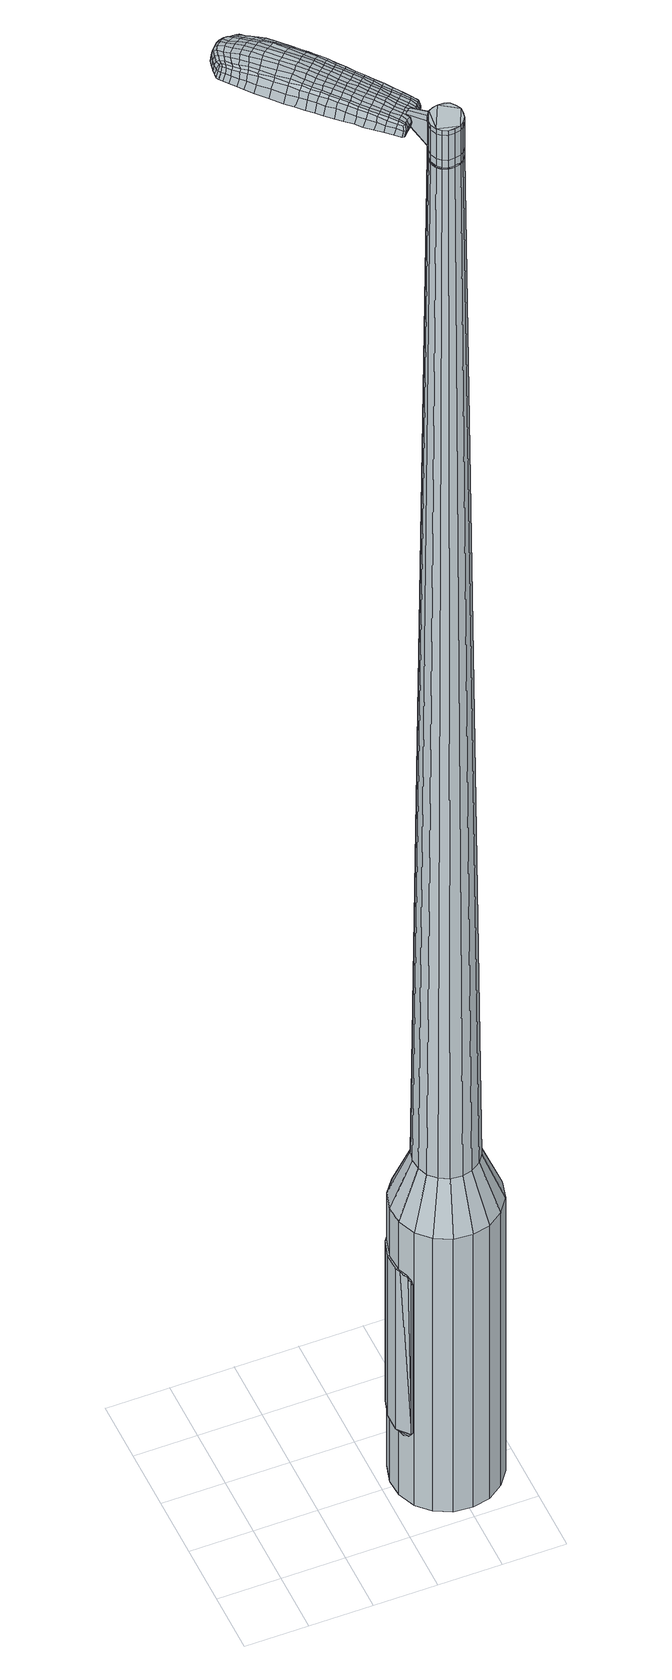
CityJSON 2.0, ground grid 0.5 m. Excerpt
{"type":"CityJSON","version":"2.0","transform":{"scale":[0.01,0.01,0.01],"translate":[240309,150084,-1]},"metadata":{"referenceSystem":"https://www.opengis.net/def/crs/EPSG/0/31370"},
"CityObjects":{
"object1":{"type":"GenericCityObject","attributes":{"cluster":933,"mean_distance_to_centroid":0.115,"new_centroid_x":240310.52,"new_centroid_y":150084.51,"mean_distance_to_camera":13.23,"H1":20.06,"H2":19.56,"Z_final":117.15,"cluster2":-1,"proj_x":240316.99,"proj_y":150078.28,"id_line":44133,"bearing_l":43.96,"distance":8.98,"orientation":"left","G_obj":133.96},"geometry":[{"type":"MultiSurface","lod":"2","boundaries":[[[0,1,2,3]],[[1,4,5,2]],[[4,6,7,5]],[[6,8,9,7]],[[8,10,11,9]],[[10,12,13,11]],[[12,14,15,13]],[[14,16,17,15]],[[16,18,19,17]],[[18,20,21,19]],[[20,22,23,21]],[[22,24,25,23]],[[24,26,27,25]],[[26,28,29,27]],[[28,30,31,29]],[[30,32,33,31]],[[32,34,35,33]],[[34,0,3,35]],[[36,37,38,39]],[[38,40,41,42]],[[41,43,42]],[[42,44,45,46]],[[45,47,46]],[[46,48,49,50]],[[49,51,50]],[[42,46,50,38]],[[50,52,39,38]],[[53,36,39]],[[2,5,7,35]],[[7,9,11,15]],[[11,13,15]],[[15,17,19,23]],[[19,21,23]],[[23,25,27,31]],[[27,29,31]],[[15,23,31,7]],[[31,33,35,7]],[[3,2,35]],[[1,0,54,55]],[[0,34,56,54]],[[34,32,57,56]],[[32,30,58,57]],[[30,28,59,58]],[[28,26,60,59]],[[26,24,61,60]],[[24,22,62,61]],[[22,20,63,62]],[[20,18,64,63]],[[18,16,65,64]],[[16,14,66,65]],[[14,12,67,66]],[[12,10,68,67]],[[10,8,69,68]],[[8,6,70,69]],[[6,4,71,70]],[[4,1,55,71]],[[55,54,72,73]],[[54,56,74,72]],[[56,57,75,74]],[[57,58,76,75]],[[58,59,77,76]],[[59,60,78,77]],[[60,61,79,78]],[[61,62,80,79]],[[62,63,81,80]],[[63,64,82,81]],[[64,65,83,82]],[[65,66,84,83]],[[66,67,85,84]],[[67,68,86,85]],[[68,69,87,86]],[[69,70,88,87]],[[70,71,89,88]],[[71,55,73,89]],[[90,91,92,73]],[[93,94,91,90]],[[75,95,94,93]],[[96,97,95,75]],[[98,99,97,96]],[[100,101,99,98]],[[102,103,101,100]],[[80,104,103,102]],[[105,106,104,80]],[[107,108,106,105]],[[83,109,108,107]],[[84,110,109,83]],[[85,111,110,84]],[[86,112,111,85]],[[113,114,112,86]],[[115,116,114,113]],[[89,117,116,115]],[[73,92,117,89]],[[118,119,120,121]],[[122,118,121,123]],[[124,122,123,125]],[[126,124,125,127]],[[128,126,127,129]],[[130,128,129,131]],[[132,130,131,133]],[[134,132,133,135]],[[136,134,135,137]],[[138,136,137,139]],[[140,138,139,141]],[[142,140,141,143]],[[144,142,143,145]],[[146,144,145,147]],[[148,146,147,149]],[[150,148,149,151]],[[72,90,73]],[[72,74,93,90]],[[74,75,93]],[[76,96,75]],[[76,77,98,96]],[[77,78,100,98]],[[78,79,102,100]],[[79,80,102]],[[81,105,80]],[[81,82,107,105]],[[82,83,107]],[[87,113,86]],[[87,88,115,113]],[[88,89,115]],[[152,92,91]],[[153,116,117]],[[153,154,114,116]],[[154,112,114]],[[155,108,109]],[[155,156,106,108]],[[156,104,106]],[[157,103,104]],[[157,158,101,103]],[[158,159,99,101]],[[159,160,97,99]],[[160,95,97]],[[161,94,95]],[[161,152,91,94]],[[39,52,150,162]],[[92,152,163,151]],[[53,39,162,119]],[[152,161,120,163]],[[36,53,119,118]],[[161,95,121,120]],[[37,36,118,122]],[[95,160,123,121]],[[38,37,122,124]],[[160,159,125,123]],[[40,38,124,126]],[[159,158,127,125]],[[41,40,126,128]],[[158,157,129,127]],[[43,41,128,130]],[[157,104,131,129]],[[42,43,130,132]],[[104,156,133,131]],[[44,42,132,134]],[[156,155,135,133]],[[45,44,134,136]],[[155,109,137,135]],[[47,45,136,138]],[[109,110,139,137]],[[46,47,138,140]],[[110,111,141,139]],[[48,46,140,142]],[[111,112,143,141]],[[49,48,142,144]],[[112,154,145,143]],[[51,49,144,146]],[[154,153,147,145]],[[50,51,146,148]],[[153,117,149,147]],[[52,50,148,150]],[[117,92,151,149]],[[150,151,164,165]],[[151,163,166,164]],[[163,120,167,166]],[[120,119,168,167]],[[119,162,169,168]],[[162,150,165,169]],[[170,171,172,173]],[[174,170,173,175]],[[170,174,176,177]],[[171,170,177,178]],[[179,180,181,182]],[[183,179,182,184]],[[179,183,185,186]],[[180,179,186,187]],[[188,189,190,191]],[[192,188,191,193]],[[188,192,194,195]],[[189,188,195,196]],[[197,198,199,200]],[[201,197,200,202]],[[197,201,203,204]],[[198,197,204,205]],[[206,207,208,209]],[[210,206,209,211]],[[206,210,212,213]],[[207,206,213,214]],[[215,216,217,218]],[[219,215,218,220]],[[215,219,221,222]],[[216,215,222,223]],[[224,225,226,227]],[[216,224,227,217]],[[224,216,223,228]],[[225,224,228,229]],[[230,231,232,233]],[[225,230,233,226]],[[230,225,229,234]],[[231,230,234,235]],[[236,174,175,237]],[[231,236,237,232]],[[236,231,235,238]],[[174,236,238,176]],[[239,240,241,242]],[[243,239,242,244]],[[239,243,245,246]],[[240,239,246,247]],[[248,249,250,251]],[[240,248,251,241]],[[248,240,247,252]],[[249,248,252,253]],[[254,255,256,257]],[[249,254,257,250]],[[254,249,253,258]],[[255,254,258,259]],[[260,261,262,263]],[[255,260,263,256]],[[260,255,259,264]],[[261,260,264,265]],[[266,171,178,267]],[[261,266,267,262]],[[266,261,265,268]],[[171,266,268,172]],[[269,270,271,272]],[[273,269,272,274]],[[269,273,275,276]],[[270,269,276,277]],[[278,279,280,281]],[[270,278,281,271]],[[278,270,277,282]],[[279,278,282,283]],[[284,285,286,287]],[[279,284,287,280]],[[284,279,283,288]],[[285,284,288,289]],[[290,183,184,291]],[[285,290,291,286]],[[290,285,289,292]],[[183,290,292,185]],[[293,294,295,296]],[[297,293,296,298]],[[293,297,299,300]],[[294,293,300,301]],[[302,303,304,305]],[[294,302,305,295]],[[302,294,301,306]],[[303,302,306,307]],[[308,309,310,311]],[[303,308,311,304]],[[308,303,307,312]],[[309,308,312,313]],[[314,315,316,317]],[[309,314,317,310]],[[314,309,313,318]],[[315,314,318,319]],[[320,180,187,321]],[[315,320,321,316]],[[320,315,319,322]],[[180,320,322,181]],[[323,209,208,324]],[[325,323,324,326]],[[323,325,327,328]],[[209,323,328,211]],[[329,325,326,330]],[[331,329,330,332]],[[329,331,333,334]],[[325,329,334,327]],[[335,331,332,336]],[[337,335,336,338]],[[335,337,339,340]],[[331,335,340,333]],[[341,337,338,342]],[[343,341,342,344]],[[341,343,345,346]],[[337,341,346,339]],[[347,343,344,348]],[[198,347,348,199]],[[347,198,205,349]],[[343,347,349,345]],[[350,351,196,195]],[[352,350,195,194]],[[350,352,353,354]],[[351,350,354,355]],[[356,357,355,354]],[[358,356,354,353]],[[356,358,359,360]],[[357,356,360,361]],[[362,363,361,360]],[[364,362,360,359]],[[362,364,365,366]],[[363,362,366,367]],[[368,369,367,366]],[[370,368,366,365]],[[368,370,203,201]],[[369,368,201,202]],[[371,372,373,374]],[[273,371,374,275]],[[371,273,274,375]],[[372,371,375,376]],[[377,192,193,378]],[[372,377,378,373]],[[377,372,376,379]],[[192,377,379,194]],[[380,381,382,383]],[[219,380,383,221]],[[380,219,220,384]],[[381,380,384,385]],[[386,387,388,389]],[[381,386,389,382]],[[386,381,385,390]],[[387,386,390,391]],[[392,189,196,393]],[[387,392,393,388]],[[392,387,391,394]],[[189,392,394,190]],[[395,396,397,398]],[[177,395,398,178]],[[395,177,176,399]],[[396,395,399,400]],[[401,402,403,404]],[[396,401,404,397]],[[401,396,400,405]],[[402,401,405,406]],[[407,200,199,408]],[[402,407,408,403]],[[407,402,406,409]],[[200,407,409,202]],[[410,411,412,413]],[[182,410,413,184]],[[410,182,181,414]],[[411,410,414,415]],[[416,204,203,417]],[[411,416,417,412]],[[416,411,415,418]],[[204,416,418,205]],[[419,420,421,422]],[[297,419,422,299]],[[419,297,298,423]],[[420,419,423,424]],[[425,210,211,426]],[[420,425,426,421]],[[425,420,424,427]],[[210,425,427,212]],[[428,429,430,431]],[[243,428,431,245]],[[428,243,244,432]],[[429,428,432,433]],[[434,435,436,437]],[[429,434,437,430]],[[434,429,433,438]],[[435,434,438,439]],[[440,207,214,441]],[[435,440,441,436]],[[440,435,439,442]],[[207,440,442,208]],[[443,444,433,432]],[[242,443,432,244]],[[443,242,241,445]],[[444,443,445,446]],[[447,448,439,438]],[[444,447,438,433]],[[447,444,446,449]],[[448,447,449,450]],[[451,324,208,442]],[[448,451,442,439]],[[451,448,450,452]],[[324,451,452,326]],[[453,454,455,456]],[[300,453,456,301]],[[453,300,299,422]],[[454,453,422,421]],[[457,328,327,458]],[[454,457,458,455]],[[457,454,421,426]],[[328,457,426,211]],[[459,460,446,445]],[[251,459,445,241]],[[459,251,250,461]],[[460,459,461,462]],[[463,464,450,449]],[[460,463,449,446]],[[463,460,462,465]],[[464,463,465,466]],[[467,330,326,452]],[[464,467,452,450]],[[467,464,466,468]],[[330,467,468,332]],[[469,470,471,472]],[[306,469,472,307]],[[469,306,301,456]],[[470,469,456,455]],[[473,334,333,474]],[[470,473,474,471]],[[473,470,455,458]],[[334,473,458,327]],[[475,476,462,461]],[[257,475,461,250]],[[475,257,256,477]],[[476,475,477,478]],[[479,480,466,465]],[[476,479,465,462]],[[479,476,478,481]],[[480,479,481,482]],[[483,336,332,468]],[[480,483,468,466]],[[483,480,482,484]],[[336,483,484,338]],[[485,486,487,488]],[[312,485,488,313]],[[485,312,307,472]],[[486,485,472,471]],[[489,340,339,490]],[[486,489,490,487]],[[489,486,471,474]],[[340,489,474,333]],[[491,492,478,477]],[[263,491,477,256]],[[491,263,262,493]],[[492,491,493,494]],[[495,496,482,481]],[[492,495,481,478]],[[495,492,494,497]],[[496,495,497,498]],[[499,342,338,484]],[[496,499,484,482]],[[499,496,498,500]],[[342,499,500,344]],[[501,502,503,504]],[[318,501,504,319]],[[501,318,313,488]],[[502,501,488,487]],[[505,346,345,506]],[[502,505,506,503]],[[505,502,487,490]],[[346,505,490,339]],[[507,508,494,493]],[[267,507,493,262]],[[507,267,178,398]],[[508,507,398,397]],[[509,510,498,497]],[[508,509,497,494]],[[509,508,397,404]],[[510,509,404,403]],[[511,348,344,500]],[[510,511,500,498]],[[511,510,403,408]],[[348,511,408,199]],[[512,513,415,414]],[[322,512,414,181]],[[512,322,319,504]],[[513,512,504,503]],[[514,349,205,418]],[[513,514,418,415]],[[514,513,503,506]],[[349,514,506,345]],[[515,516,376,375]],[[272,515,375,274]],[[515,272,271,517]],[[516,515,517,518]],[[519,352,194,379]],[[516,519,379,376]],[[519,516,518,520]],[[352,519,520,353]],[[521,522,523,524]],[[222,521,524,223]],[[521,222,221,383]],[[522,521,383,382]],[[525,526,527,528]],[[522,525,528,523]],[[525,522,382,389]],[[526,525,389,388]],[[529,351,355,530]],[[526,529,530,527]],[[529,526,388,393]],[[351,529,393,196]],[[531,532,518,517]],[[281,531,517,271]],[[531,281,280,533]],[[532,531,533,534]],[[535,358,353,520]],[[532,535,520,518]],[[535,532,534,536]],[[358,535,536,359]],[[537,538,539,540]],[[228,537,540,229]],[[537,228,223,524]],[[538,537,524,523]],[[541,542,543,544]],[[538,541,544,539]],[[541,538,523,528]],[[542,541,528,527]],[[545,357,361,546]],[[542,545,546,543]],[[545,542,527,530]],[[357,545,530,355]],[[547,548,534,533]],[[287,547,533,280]],[[547,287,286,549]],[[548,547,549,550]],[[551,364,359,536]],[[548,551,536,534]],[[551,548,550,552]],[[364,551,552,365]],[[553,554,555,556]],[[234,553,556,235]],[[553,234,229,540]],[[554,553,540,539]],[[557,558,559,560]],[[554,557,560,555]],[[557,554,539,544]],[[558,557,544,543]],[[561,363,367,562]],[[558,561,562,559]],[[561,558,543,546]],[[363,561,546,361]],[[563,564,550,549]],[[291,563,549,286]],[[563,291,184,413]],[[564,563,413,412]],[[565,370,365,552]],[[564,565,552,550]],[[565,564,412,417]],[[370,565,417,203]],[[566,567,400,399]],[[238,566,399,176]],[[566,238,235,556]],[[567,566,556,555]],[[568,569,406,405]],[[567,568,405,400]],[[568,567,555,560]],[[569,568,560,559]],[[570,369,202,409]],[[569,570,409,406]],[[570,569,559,562]],[[369,570,562,367]],[[571,572,573,574]],[[574,573,575,576]],[[577,575,573,578]],[[578,573,572,579]],[[580,581,582,583]],[[583,582,584,585]],[[586,584,582,587]],[[587,582,581,588]],[[589,590,591,592]],[[592,591,593,594]],[[595,593,591,596]],[[596,591,590,597]],[[598,599,600,601]],[[601,600,602,603]],[[604,602,600,605]],[[605,600,599,606]],[[607,608,609,610]],[[610,609,611,612]],[[613,611,609,614]],[[614,609,608,615]],[[616,617,618,619]],[[619,618,620,621]],[[622,620,618,623]],[[623,618,617,624]],[[625,626,627,628]],[[628,627,617,616]],[[624,617,627,629]],[[629,627,626,630]],[[631,632,633,634]],[[634,633,626,625]],[[630,626,633,635]],[[635,633,632,636]],[[576,575,637,638]],[[638,637,632,631]],[[636,632,637,639]],[[639,637,575,577]],[[640,641,642,643]],[[643,642,644,645]],[[646,644,642,647]],[[647,642,641,648]],[[649,650,651,652]],[[652,651,641,640]],[[648,641,651,653]],[[653,651,650,654]],[[655,656,657,658]],[[658,657,650,649]],[[654,650,657,659]],[[659,657,656,660]],[[661,662,663,664]],[[664,663,656,655]],[[660,656,663,665]],[[665,663,662,666]],[[579,572,667,668]],[[668,667,662,661]],[[666,662,667,669]],[[669,667,572,571]],[[670,671,672,673]],[[673,672,674,675]],[[676,674,672,677]],[[677,672,671,678]],[[679,680,681,682]],[[682,681,671,670]],[[678,671,681,683]],[[683,681,680,684]],[[685,686,687,688]],[[688,687,680,679]],[[684,680,687,689]],[[689,687,686,690]],[[585,584,691,692]],[[692,691,686,685]],[[690,686,691,693]],[[693,691,584,586]],[[694,695,696,697]],[[697,696,698,699]],[[700,698,696,701]],[[701,696,695,702]],[[703,704,705,706]],[[706,705,695,694]],[[702,695,705,707]],[[707,705,704,708]],[[709,710,711,712]],[[712,711,704,703]],[[708,704,711,713]],[[713,711,710,714]],[[715,716,717,718]],[[718,717,710,709]],[[714,710,717,719]],[[719,717,716,720]],[[588,581,721,722]],[[722,721,716,715]],[[720,716,721,723]],[[723,721,581,580]],[[607,610,724,725]],[[725,724,726,727]],[[728,726,724,168]],[[168,724,610,612]],[[727,726,729,730]],[[730,729,731,732]],[[733,731,729,734]],[[734,729,726,728]],[[732,731,735,736]],[[736,735,737,738]],[[739,737,735,740]],[[740,735,731,733]],[[738,737,741,742]],[[742,741,743,744]],[[745,743,741,746]],[[746,741,737,739]],[[744,743,747,748]],[[748,747,599,598]],[[606,599,747,749]],[[749,747,743,745]],[[597,750,751,596]],[[596,751,752,595]],[[753,752,751,754]],[[754,751,750,755]],[[755,756,757,754]],[[754,757,758,753]],[[759,758,757,760]],[[760,757,756,761]],[[761,762,763,760]],[[760,763,764,759]],[[765,764,763,766]],[[766,763,762,767]],[[767,768,769,766]],[[766,769,770,765]],[[604,770,769,602]],[[602,769,768,603]],[[771,772,773,774]],[[774,773,674,676]],[[675,674,773,775]],[[775,773,772,776]],[[594,593,777,778]],[[778,777,772,771]],[[776,772,777,779]],[[779,777,593,595]],[[780,781,782,783]],[[783,782,620,622]],[[621,620,782,784]],[[784,782,781,785]],[[786,787,788,789]],[[789,788,781,780]],[[785,781,788,790]],[[790,788,787,791]],[[597,590,792,793]],[[793,792,787,786]],[[791,787,792,794]],[[794,792,590,589]],[[795,796,797,798]],[[798,797,578,579]],[[577,578,797,799]],[[799,797,796,800]],[[801,802,803,804]],[[804,803,796,795]],[[800,796,803,805]],[[805,803,802,806]],[[598,601,807,808]],[[808,807,802,801]],[[806,802,807,809]],[[809,807,601,603]],[[810,811,812,813]],[[813,812,583,585]],[[580,583,812,814]],[[814,812,811,815]],[[604,605,816,817]],[[817,816,811,810]],[[815,811,816,818]],[[818,816,605,606]],[[819,820,698,821]],[[821,698,700]],[[699,698,822]],[[822,698,820,823]],[[612,611,824,825]],[[825,824,820,819]],[[823,820,824,826]],[[826,824,611,613]],[[827,828,644,646]],[[645,644,828,829]],[[830,831,832,833]],[[833,832,828,827]],[[829,828,832,834]],[[834,832,831,835]],[[615,608,836,837]],[[837,836,831,830]],[[835,831,836,838]],[[838,836,608,607]],[[839,840,829]],[[829,840,643,645]],[[640,643,840,841]],[[841,840,839,842]],[[835,843,844,834]],[[834,844,839,829]],[[842,839,844,845]],[[845,844,843,846]],[[607,725,847,838]],[[838,847,843,835]],[[846,843,847,848]],[[848,847,725,727]],[[849,850,851,852]],[[852,851,701,702]],[[700,701,851,821]],[[821,851,850,819]],[[728,168,853,854]],[[854,853,850,849]],[[819,850,853,825]],[[825,853,168,612]],[[842,855,856,841]],[[841,856,652,640]],[[649,652,856,857]],[[857,856,855,858]],[[846,859,860,845]],[[845,860,855,842]],[[858,855,860,861]],[[861,860,859,862]],[[727,730,863,848]],[[848,863,859,846]],[[862,859,863,864]],[[864,863,730,732]],[[865,866,867,868]],[[868,867,707,708]],[[702,707,867,852]],[[852,867,866,849]],[[733,734,869,870]],[[870,869,866,865]],[[849,866,869,854]],[[854,869,734,728]],[[858,871,872,857]],[[857,872,658,649]],[[655,658,872,873]],[[873,872,871,874]],[[862,875,876,861]],[[861,876,871,858]],[[874,871,876,877]],[[877,876,875,878]],[[732,736,879,864]],[[864,879,875,862]],[[878,875,879,880]],[[880,879,736,738]],[[881,882,883,884]],[[884,883,713,714]],[[708,713,883,868]],[[868,883,882,865]],[[739,740,885,886]],[[886,885,882,881]],[[865,882,885,870]],[[870,885,740,733]],[[874,887,888,873]],[[873,888,664,655]],[[661,664,888,889]],[[889,888,887,890]],[[878,891,892,877]],[[877,892,887,874]],[[890,887,892,893]],[[893,892,891,894]],[[738,742,895,880]],[[880,895,891,878]],[[894,891,895,896]],[[896,895,742,744]],[[897,898,899,900]],[[900,899,719,720]],[[714,719,899,884]],[[884,899,898,881]],[[745,746,901,902]],[[902,901,898,897]],[[881,898,901,886]],[[886,901,746,739]],[[890,903,904,889]],[[889,904,668,661]],[[579,668,904,798]],[[798,904,903,795]],[[894,905,906,893]],[[893,906,903,890]],[[795,903,906,804]],[[804,906,905,801]],[[744,748,907,896]],[[896,907,905,894]],[[801,905,907,808]],[[808,907,748,598]],[[815,908,909,814]],[[814,909,723,580]],[[720,723,909,900]],[[900,909,908,897]],[[606,749,910,818]],[[818,910,908,815]],[[897,908,910,902]],[[902,910,749,745]],[[776,911,912,775]],[[775,912,673,675]],[[670,673,912,913]],[[913,912,911,914]],[[595,752,915,779]],[[779,915,911,776]],[[914,911,915,916]],[[916,915,752,753]],[[917,918,919,920]],[[920,919,623,624]],[[622,623,919,783]],[[783,919,918,780]],[[921,922,923,924]],[[924,923,918,917]],[[780,918,923,789]],[[789,923,922,786]],[[755,750,925,926]],[[926,925,922,921]],[[786,922,925,793]],[[793,925,750,597]],[[914,927,928,913]],[[913,928,682,670]],[[679,682,928,929]],[[929,928,927,930]],[[753,758,931,916]],[[916,931,927,914]],[[930,927,931,932]],[[932,931,758,759]],[[933,934,935,936]],[[936,935,629,630]],[[624,629,935,920]],[[920,935,934,917]],[[937,938,939,940]],[[940,939,934,933]],[[917,934,939,924]],[[924,939,938,921]],[[761,756,941,942]],[[942,941,938,937]],[[921,938,941,926]],[[926,941,756,755]],[[930,943,944,929]],[[929,944,688,679]],[[685,688,944,945]],[[945,944,943,946]],[[759,764,947,932]],[[932,947,943,930]],[[946,943,947,948]],[[948,947,764,765]],[[949,950,951,952]],[[952,951,635,636]],[[630,635,951,936]],[[936,951,950,933]],[[953,954,955,956]],[[956,955,950,949]],[[933,950,955,940]],[[940,955,954,937]],[[767,762,957,958]],[[958,957,954,953]],[[937,954,957,942]],[[942,957,762,761]],[[946,959,960,945]],[[945,960,692,685]],[[585,692,960,813]],[[813,960,959,810]],[[765,770,961,948]],[[948,961,959,946]],[[810,959,961,817]],[[817,961,770,604]],[[800,962,963,799]],[[799,963,639,577]],[[636,639,963,952]],[[952,963,962,949]],[[806,964,965,805]],[[805,965,962,800]],[[949,962,965,956]],[[956,965,964,953]],[[603,768,966,809]],[[809,966,964,806]],[[953,964,966,958]],[[958,966,768,767]],[[571,574,173,172]],[[574,576,175,173]],[[586,587,186,185]],[[587,588,187,186]],[[589,592,191,190]],[[592,594,193,191]],[[613,614,213,212]],[[614,615,214,213]],[[616,619,218,217]],[[619,621,220,218]],[[625,628,227,226]],[[628,616,217,227]],[[631,634,233,232]],[[634,625,226,233]],[[576,638,237,175]],[[638,631,232,237]],[[646,647,246,245]],[[647,648,247,246]],[[648,653,252,247]],[[653,654,253,252]],[[654,659,258,253]],[[659,660,259,258]],[[660,665,264,259]],[[665,666,265,264]],[[666,669,268,265]],[[669,571,172,268]],[[676,677,276,275]],[[677,678,277,276]],[[678,683,282,277]],[[683,684,283,282]],[[684,689,288,283]],[[689,690,289,288]],[[690,693,292,289]],[[693,586,185,292]],[[694,697,296,295]],[[697,699,298,296]],[[703,706,305,304]],[[706,694,295,305]],[[709,712,311,310]],[[712,703,304,311]],[[715,718,317,316]],[[718,709,310,317]],[[588,722,321,187]],[[722,715,316,321]],[[771,774,374,373]],[[774,676,275,374]],[[594,778,378,193]],[[778,771,373,378]],[[621,784,384,220]],[[784,785,385,384]],[[785,790,390,385]],[[790,791,391,390]],[[791,794,394,391]],[[794,589,190,394]],[[699,822,423,298]],[[822,823,424,423]],[[823,826,427,424]],[[826,613,212,427]],[[827,431,430]],[[827,646,245,431]],[[830,833,437,436]],[[833,827,430,437]],[[615,837,441,214]],[[837,830,436,441]],[[967,968,969,970]],[[971,972,970,969]],[[973,974,975,976]],[[977,978,979,980]],[[968,981,982,969]],[[983,971,969,982]],[[984,973,976,985]],[[986,987,978,977]],[[981,988,989,982]],[[989,990,983,982]],[[991,984,985,992]],[[993,987,986,994]],[[988,995,996,989]],[[996,997,990,989]],[[998,991,992,999]],[[1000,993,994,1001]],[[1002,1003,1004,1005]],[[1006,1007,1003,1002]],[[1006,1008,1009,1007]],[[1008,1010,1011,1009]],[[1012,1013,1014,1015]],[[1016,1017,1013,1012]],[[1018,1019,1017,1016]],[[1020,1021,1019,1018]],[[1015,1004,1003,1012]],[[1012,1003,1007,1016]],[[1007,1009,1018,1016]],[[1009,1011,1020,1018]],[[976,975,972,971]],[[985,976,971,983]],[[990,992,985,983]],[[997,999,992,990]],[[977,980,974,973]],[[986,977,973,984]],[[994,986,984,991]],[[1001,994,991,998]],[[978,1002,1005,979]],[[987,1006,1002,978]],[[1008,1006,987,993]],[[1010,1008,993,1000]],[[1022,1023,1024,1025]],[[1024,1026,1027,1028]],[[1024,1028,1029,1030]],[[1024,1030,1025]],[[1031,1022,1025,1032]],[[1033,1032,1025,1034]],[[1035,1034,1025]],[[1036,1024,1023,1037]],[[1038,1036,1037,1039]],[[1040,1038,1039,1041]],[[1042,1040,1041,1043]],[[1044,1042,1043,1045]],[[1045,1046,1047,1048]],[[1045,1048,1049,1050]],[[1045,1050,1051,1052]],[[1051,1053,1054,1055]],[[1051,1055,1056,1057]],[[1051,1057,1052]],[[1045,1052,1044]],[[1058,1059,1023,1022]],[[1060,1061,1026,1024]],[[1062,1063,1035,1025]],[[1059,1064,1037,1023]],[[1065,1060,1024,1036]],[[1064,1066,1039,1037]],[[1067,1065,1036,1038]],[[1066,1068,1041,1039]],[[1069,1067,1038,1040]],[[1068,1070,1043,1041]],[[1071,1069,1040,1042]],[[1070,1072,1045,1043]],[[1073,1071,1042,1044]],[[1072,1074,1046,1045]],[[1075,1076,1053,1051]],[[1077,1073,1044,1052]],[[1047,1046,1074,1078]],[[1048,1047,1078,1079]],[[1049,1048,1079,1080]],[[1050,1049,1080,1081]],[[1051,1050,1081,1075]],[[1082,1058,1022,1031]],[[1083,1082,1031,1032]],[[1084,1083,1032,1033]],[[1085,1084,1033,1034]],[[1063,1085,1034,1035]],[[1027,1026,1061,1086]],[[1054,1053,1076,1087]],[[1028,1027,1086,1088]],[[1029,1028,1088,1089]],[[1030,1029,1089,1090]],[[1025,1030,1090,1062]],[[1055,1054,1087,1091]],[[1056,1055,1091,1092]],[[1057,1056,1092,1093]],[[1052,1057,1093,1077]]]}]}
},
"vertices":[
[121,81,384],[133,90,384],[133,90,96],[121,81,96],[147,93,384],[147,93,96],[162,92,384],[162,92,96],[175,85,384],[175,85,96],[185,75,384],[185,75,96],[191,61,384],[191,61,96],[192,47,384],[192,47,96],[188,32,384],[188,32,96],[179,20,384],[179,20,96],[167,12,384],[167,12,96],[153,9,384],[153,9,96],[138,10,384],[138,10,96],[125,17,384],[125,17,96],[115,27,384],[115,27,96],[109,41,384],[109,41,96],[108,55,384],[108,55,96],[112,70,384],[112,70,96],[137,52,1524],[137,48,1524],[139,43,1524],[141,61,1524],[142,40,1524],[146,38,1524],[156,39,1524],[151,38,1524],[159,41,1524],[162,45,1524],[163,54,1524],[163,50,1524],[161,58,1524],[158,62,1524],[149,64,1524],[154,64,1524],[145,63,1524],[138,57,1524],[133,69,429],[140,74,429],[127,62,429],[125,54,429],[126,45,429],[129,37,429],[135,31,429],[143,27,429],[152,26,429],[160,28,429],[168,33,429],[173,40,429],[175,48,429],[174,57,429],[171,65,429],[165,71,429],[157,75,429],[148,76,429],[141,61,1483],[145,63,1483],[138,57,1483],[137,52,1483],[137,48,1483],[139,43,1483],[142,40,1483],[146,38,1483],[151,38,1483],[156,39,1483],[159,41,1483],[162,45,1483],[163,50,1483],[163,54,1483],[161,58,1483],[158,62,1483],[154,64,1483],[149,64,1483],[141,60,1483],[141,60,1485],[145,63,1485],[139,57,1483],[139,57,1485],[137,52,1485],[138,48,1483],[138,48,1485],[139,44,1483],[139,44,1485],[142,41,1483],[142,41,1485],[147,39,1483],[147,39,1485],[151,38,1485],[155,39,1483],[155,39,1485],[159,42,1483],[159,42,1485],[162,45,1485],[163,50,1485],[163,54,1485],[161,58,1485],[158,61,1483],[158,61,1485],[154,63,1483],[154,63,1485],[149,64,1485],[137,52,1519],[138,57,1519],[138,57,1493],[137,52,1493],[137,48,1519],[137,48,1493],[139,43,1519],[139,43,1493],[142,40,1519],[142,40,1493],[146,38,1519],[146,38,1493],[151,38,1519],[151,38,1493],[156,39,1519],[156,39,1493],[159,41,1519],[159,41,1493],[162,45,1519],[162,45,1493],[163,50,1519],[163,50,1493],[163,54,1519],[163,54,1493],[161,58,1519],[161,58,1493],[158,62,1519],[158,62,1493],[154,64,1519],[154,64,1493],[149,64,1519],[149,64,1493],[145,63,1519],[145,63,1493],[141,61,1485],[154,64,1485],[158,62,1485],[159,41,1485],[156,39,1485],[146,38,1485],[142,40,1485],[139,43,1485],[137,48,1485],[138,57,1485],[141,61,1519],[141,61,1493],[130,76,1513],[130,76,1518],[128,74,1513],[125,72,1513],[125,72,1518],[128,74,1518],[90,141,1519],[95,136,1518],[95,138,1509],[91,143,1510],[85,147,1519],[85,149,1510],[84,146,1526],[90,139,1525],[95,134,1525],[63,114,1519],[68,110,1518],[69,110,1525],[64,115,1525],[56,120,1519],[58,121,1526],[54,120,1510],[60,114,1510],[66,109,1509],[24,179,1519],[27,182,1519],[26,183,1513],[24,180,1513],[22,176,1519],[21,176,1513],[23,175,1524],[25,178,1524],[28,181,1524],[76,126,1530],[81,121,1529],[83,123,1529],[78,128,1530],[69,133,1531],[72,135,1531],[67,130,1530],[73,124,1530],[78,118,1529],[132,68,1512],[134,70,1512],[133,71,1517],[131,69,1517],[130,66,1512],[129,67,1517],[129,67,1506],[131,69,1506],[133,71,1506],[48,183,1519],[51,181,1519],[51,182,1512],[49,184,1512],[46,184,1518],[47,185,1512],[46,183,1522],[48,182,1523],[50,179,1524],[55,178,1519],[59,174,1519],[59,176,1512],[55,179,1512],[54,176,1524],[58,172,1525],[63,170,1519],[69,164,1519],[69,166,1511],[63,172,1511],[63,168,1526],[68,163,1526],[77,156,1519],[77,158,1510],[76,154,1526],[139,85,1513],[134,91,1513],[133,89,1518],[138,84,1517],[142,80,1512],[141,81,1516],[142,82,1506],[139,86,1507],[134,92,1507],[129,96,1514],[124,102,1515],[124,101,1520],[128,95,1519],[129,98,1507],[124,104,1507],[119,108,1515],[114,114,1516],[114,112,1522],[119,106,1521],[119,110,1508],[114,115,1508],[109,119,1517],[105,125,1517],[104,123,1524],[109,117,1523],[110,121,1508],[105,127,1509],[100,130,1518],[99,128,1524],[100,132,1509],[22,158,1519],[24,156,1519],[25,156,1524],[23,159,1523],[21,161,1518],[22,161,1522],[19,160,1512],[20,158,1512],[22,156,1512],[27,152,1519],[31,147,1519],[32,148,1525],[28,153,1524],[25,152,1512],[29,147,1512],[35,143,1519],[40,137,1519],[42,138,1526],[36,143,1526],[33,143,1511],[38,137,1511],[48,129,1519],[50,129,1526],[46,129,1510],[117,64,1513],[111,69,1513],[110,69,1507],[115,64,1507],[121,60,1512],[120,60,1506],[121,62,1516],[118,64,1517],[112,69,1518],[106,74,1514],[100,79,1515],[98,79,1507],[104,74,1507],[107,75,1519],[102,80,1520],[95,84,1515],[89,90,1516],[87,89,1508],[93,84,1508],[96,85,1521],[91,90,1522],[84,95,1517],[78,100,1517],[76,99,1509],[82,94,1508],[85,95,1523],[80,100,1524],[73,105,1518],[71,104,1509],[75,105,1524],[127,73,1519],[129,75,1519],[122,78,1520],[124,80,1520],[120,76,1520],[125,71,1519],[117,84,1522],[119,86,1522],[112,89,1523],[114,91,1523],[110,87,1523],[115,82,1521],[107,94,1524],[109,96,1524],[101,100,1525],[104,102,1525],[99,97,1525],[104,92,1524],[96,105,1526],[98,107,1526],[91,110,1527],[93,112,1527],[89,108,1527],[94,103,1526],[86,116,1528],[88,118,1528],[83,113,1528],[27,176,1527],[30,179,1527],[25,173,1526],[28,169,1527],[31,173,1528],[33,175,1528],[35,168,1529],[38,171,1529],[32,165,1528],[37,160,1530],[40,163,1530],[43,166,1530],[45,158,1531],[48,160,1531],[42,155,1530],[49,148,1531],[51,151,1531],[54,154,1531],[60,142,1531],[63,144,1531],[58,139,1531],[20,163,1518],[20,166,1519],[19,166,1513],[19,163,1513],[22,162,1523],[21,165,1523],[21,171,1519],[20,171,1513],[22,170,1524],[44,185,1518],[41,185,1518],[42,184,1523],[44,183,1523],[44,186,1513],[41,187,1513],[38,185,1519],[34,185,1519],[35,184,1524],[38,184,1523],[37,186,1513],[33,186,1513],[30,184,1519],[31,183,1524],[30,185,1513],[89,138,1528],[88,137,1528],[92,131,1528],[94,133,1527],[83,144,1528],[82,143,1529],[85,135,1529],[83,133,1530],[88,127,1529],[90,130,1528],[79,142,1529],[77,140,1530],[81,131,1530],[86,125,1529],[74,137,1531],[66,116,1528],[67,117,1529],[61,124,1529],[59,122,1528],[71,111,1527],[72,112,1528],[70,120,1529],[64,127,1530],[75,115,1528],[123,60,1512],[125,61,1512],[124,63,1517],[123,61,1517],[122,60,1506],[123,61,1506],[127,64,1512],[126,65,1517],[126,64,1506],[142,78,1512],[141,77,1512],[141,78,1506],[143,80,1506],[141,79,1517],[140,78,1517],[140,76,1512],[138,74,1512],[137,75,1506],[139,77,1506],[138,76,1517],[137,74,1517],[136,72,1512],[135,73,1506],[135,73,1517],[137,83,1519],[136,82,1519],[133,88,1520],[131,87,1520],[135,80,1519],[133,78,1519],[130,86,1520],[128,84,1520],[131,76,1519],[126,82,1520],[119,65,1519],[120,66,1519],[115,72,1520],[114,70,1520],[123,69,1519],[117,74,1520],[128,94,1521],[126,93,1521],[123,100,1522],[121,98,1522],[125,91,1521],[123,89,1521],[120,97,1522],[118,95,1523],[121,87,1522],[116,93,1523],[108,75,1521],[110,77,1521],[104,82,1522],[103,80,1522],[112,79,1521],[107,84,1522],[118,105,1523],[117,104,1523],[113,111,1524],[112,109,1524],[115,102,1523],[113,100,1524],[110,108,1525],[108,106,1525],[111,98,1524],[106,104,1525],[97,86,1523],[99,87,1523],[94,92,1524],[92,91,1524],[101,89,1524],[96,95,1525],[108,116,1525],[107,115,1525],[103,122,1526],[102,120,1526],[105,113,1526],[103,111,1526],[100,119,1527],[98,117,1527],[101,109,1526],[96,115,1527],[87,96,1525],[88,97,1525],[83,102,1526],[81,101,1526],[91,100,1526],[86,105,1527],[98,127,1527],[97,126,1527],[95,124,1527],[93,122,1528],[91,120,1528],[76,106,1527],[78,107,1527],[80,110,1528],[23,161,1525],[23,164,1525],[25,158,1526],[26,161,1526],[24,168,1526],[27,165,1527],[46,182,1525],[44,182,1525],[46,180,1526],[49,179,1525],[40,182,1525],[37,182,1526],[40,179,1527],[43,180,1526],[33,181,1526],[36,177,1527],[29,154,1526],[29,156,1527],[33,149,1527],[33,152,1528],[30,161,1528],[35,156,1529],[52,176,1526],[50,176,1527],[55,172,1528],[57,172,1527],[47,176,1527],[44,175,1528],[49,170,1529],[52,171,1528],[41,173,1528],[46,168,1530],[37,145,1528],[38,147,1529],[42,139,1528],[44,141,1529],[40,151,1529],[46,144,1530],[61,168,1528],[59,167,1528],[65,161,1529],[67,162,1528],[57,166,1529],[54,165,1530],[60,158,1530],[63,160,1530],[51,163,1530],[57,156,1531],[51,130,1529],[52,132,1529],[55,135,1530],[75,153,1528],[73,152,1529],[71,151,1530],[68,149,1530],[66,147,1531],[94,136,1509],[94,134,1518],[89,140,1518],[89,142,1509],[83,146,1519],[83,148,1510],[83,144,1525],[88,138,1525],[93,133,1525],[71,111,1525],[69,111,1518],[64,116,1518],[66,116,1525],[58,122,1519],[59,122,1525],[56,122,1510],[62,116,1509],[67,111,1509],[28,181,1513],[28,180,1519],[26,178,1519],[25,179,1513],[24,175,1519],[23,175,1513],[25,174,1524],[27,177,1524],[29,179,1524],[83,123,1528],[81,121,1528],[76,126,1529],[78,129,1529],[69,133,1529],[72,135,1529],[67,130,1529],[73,124,1529],[78,119,1528],[132,72,1516],[132,72,1512],[130,70,1512],[130,71,1516],[128,68,1512],[128,69,1516],[127,68,1506],[130,70,1506],[132,72,1506],[50,181,1512],[50,179,1519],[47,181,1518],[48,183,1512],[46,182,1518],[46,184,1512],[45,181,1522],[47,180,1523],[49,178,1523],[58,174,1512],[58,172,1519],[53,176,1519],[54,178,1512],[53,175,1524],[57,171,1525],[67,165,1511],[67,163,1519],[62,168,1519],[62,170,1511],[61,167,1525],[67,161,1526],[75,155,1519],[75,157,1510],[75,153,1526],[132,88,1518],[132,90,1513],[137,84,1513],[137,83,1517],[140,80,1512],[139,80,1515],[140,81,1506],[137,85,1506],[132,91,1507],[122,100,1520],[122,101,1514],[127,95,1514],[127,94,1519],[127,97,1507],[123,103,1507],[112,111,1522],[113,112,1516],[118,107,1515],[117,105,1521],[118,108,1508],[113,114,1508],[103,122,1523],[103,123,1517],[108,118,1516],[107,116,1522],[108,120,1508],[103,125,1508],[98,129,1517],[98,127,1524],[99,131,1509],[27,157,1523],[26,157,1519],[24,159,1518],[25,160,1523],[23,161,1518],[24,161,1522],[21,161,1512],[22,159,1512],[24,157,1512],[34,149,1525],[32,149,1519],[29,153,1519],[30,154,1524],[27,153,1512],[30,149,1512],[43,139,1526],[41,139,1519],[36,144,1519],[38,145,1525],[34,144,1511],[40,138,1511],[49,130,1519],[51,131,1526],[47,130,1510],[111,71,1507],[112,71,1513],[118,66,1513],[116,66,1506],[122,62,1512],[120,62,1506],[122,63,1515],[119,66,1517],[114,71,1518],[100,81,1507],[101,81,1514],[107,76,1514],[105,76,1507],[108,76,1519],[103,81,1520],[88,91,1508],[90,91,1516],[96,86,1515],[94,86,1508],[97,86,1521],[92,91,1522],[78,101,1508],[80,101,1517],[85,96,1516],[83,96,1508],[87,96,1522],[81,101,1523],[74,106,1517],[72,106,1509],[76,106,1524],[127,74,1518],[128,75,1518],[122,79,1519],[124,81,1519],[120,77,1519],[117,84,1520],[118,86,1520],[111,89,1521],[113,91,1521],[109,87,1521],[114,82,1520],[106,95,1523],[108,97,1523],[101,100,1524],[103,102,1524],[99,98,1524],[104,93,1523],[96,105,1525],[98,107,1525],[91,111,1526],[93,113,1526],[88,108,1526],[94,103,1525],[86,116,1527],[88,118,1527],[83,114,1527],[31,178,1526],[28,175,1526],[27,172,1525],[29,169,1526],[31,172,1526],[34,175,1526],[38,170,1528],[36,168,1528],[33,165,1527],[38,160,1528],[40,163,1529],[43,165,1529],[48,160,1530],[45,158,1530],[43,155,1529],[49,148,1530],[52,151,1530],[54,153,1530],[63,144,1530],[60,142,1530],[58,139,1530],[21,166,1513],[22,166,1518],[22,163,1518],[21,163,1512],[24,163,1523],[23,165,1523],[23,170,1519],[22,170,1513],[24,169,1523],[42,182,1523],[41,183,1518],[44,183,1518],[44,181,1523],[44,184,1512],[41,184,1512],[35,182,1523],[34,183,1519],[38,183,1519],[39,182,1523],[38,184,1513],[34,184,1513],[31,182,1519],[32,181,1524],[31,183,1513],[92,131,1527],[87,137,1527],[88,137,1527],[93,132,1526],[82,144,1527],[81,143,1528],[87,128,1528],[82,133,1528],[85,135,1528],[90,130,1527],[79,141,1528],[76,139,1529],[80,131,1529],[85,125,1528],[74,137,1529],[61,124,1528],[67,118,1527],[66,117,1527],[60,123,1527],[71,112,1526],[72,113,1527],[70,121,1528],[64,127,1528],[75,116,1527],[123,64,1516],[123,63,1512],[122,63,1516],[121,62,1506],[122,63,1506],[125,65,1512],[125,66,1516],[124,65,1506],[140,80,1506],[140,79,1512],[139,79,1516],[136,76,1506],[136,75,1512],[138,77,1512],[138,78,1506],[137,78,1516],[135,76,1516],[134,73,1512],[134,74,1506],[133,74,1516],[136,82,1518],[136,83,1518],[131,88,1519],[131,87,1519],[132,79,1518],[134,81,1518],[129,86,1519],[127,84,1519],[130,77,1518],[125,82,1519],[115,72,1519],[120,67,1518],[119,66,1518],[114,71,1519],[122,69,1518],[117,74,1519],[126,93,1520],[126,94,1520],[122,99,1521],[121,99,1521],[122,90,1520],[124,91,1520],[119,97,1521],[117,95,1521],[120,88,1520],[115,93,1521],[104,82,1521],[109,77,1520],[109,76,1520],[103,82,1521],[112,80,1520],[106,85,1521],[116,104,1522],[117,105,1522],[112,110,1523],[111,110,1523],[112,101,1522],[114,102,1522],[109,108,1523],[107,106,1524],[110,99,1523],[105,104,1524],[93,93,1523],[99,88,1522],[98,87,1522],[92,92,1523],[101,90,1522],[96,95,1523],[106,115,1524],[107,116,1524],[102,121,1525],[101,121,1525],[102,111,1525],[104,113,1524],[99,119,1525],[97,117,1526],[100,109,1525],[95,115,1526],[83,103,1525],[88,98,1524],[87,97,1524],[82,102,1525],[91,100,1524],[85,106,1525],[96,126,1526],[97,127,1526],[92,122,1527],[94,124,1526],[90,120,1527],[78,108,1526],[77,107,1526],[80,111,1526],[25,164,1524],[25,161,1524],[27,158,1525],[27,161,1525],[25,168,1525],[28,165,1525],[46,178,1525],[43,181,1524],[45,180,1524],[48,178,1525],[40,178,1526],[37,180,1525],[40,181,1524],[43,178,1525],[34,179,1525],[36,177,1526],[30,157,1526],[30,155,1526],[34,150,1526],[34,152,1527],[31,161,1526],[36,156,1527],[55,171,1527],[50,175,1526],[52,175,1526],[56,171,1526],[49,169,1528],[44,174,1527],[47,174,1526],[52,170,1527],[41,172,1527],[46,167,1528],[39,147,1527],[38,145,1527],[44,140,1527],[44,141,1528],[41,151,1528],[46,145,1529],[65,160,1528],[59,166,1527],[60,166,1527],[66,161,1527],[59,158,1529],[53,164,1529],[56,165,1528],[62,159,1528],[51,162,1529],[57,156,1530],[53,133,1528],[52,131,1528],[55,136,1529],[73,152,1528],[74,152,1528],[68,149,1529],[71,150,1529],[65,147,1530],[141,81,1508],[136,76,1508],[114,100,1509],[120,106,1509],[99,116,1510],[106,122,1510],[72,145,1512],[79,152,1512],[92,139,1511],[85,132,1511],[60,158,1513],[50,168,1514],[57,174,1514],[67,165,1513],[131,71,1508],[108,95,1509],[93,110,1510],[66,139,1512],[78,126,1511],[53,152,1513],[44,162,1514],[126,67,1508],[103,89,1509],[87,104,1510],[59,132,1512],[72,119,1511],[38,155,1514],[47,145,1513],[121,62,1508],[97,84,1509],[81,98,1510],[52,126,1512],[65,113,1511],[31,149,1514],[40,139,1513],[41,177,1514],[36,179,1514],[41,184,1514],[47,183,1514],[35,171,1514],[31,175,1514],[29,165,1514],[26,170,1514],[23,160,1514],[21,165,1514],[31,181,1515],[27,181,1515],[27,182,1515],[34,184,1515],[28,178,1515],[26,180,1515],[25,175,1515],[25,179,1515],[22,172,1515],[24,179,1515],[109,38,334],[107,42,334],[107,42,165],[113,28,171],[109,38,165],[110,34,165],[112,32,166],[112,30,167],[113,29,169],[110,34,334],[112,32,333],[112,30,332],[113,29,331],[113,28,328],[107,56,165],[107,56,334],[111,70,165],[111,70,334],[120,82,165],[120,82,334],[132,91,165],[132,91,334],[147,95,165],[147,95,334],[151,94,334],[155,94,334],[158,94,333],[160,94,332],[161,94,331],[161,94,328],[151,94,165],[161,94,171],[161,94,169],[160,94,167],[158,94,166],[155,94,165],[112,39,334],[110,42,334],[110,42,165],[112,39,165],[116,29,171],[116,29,328],[109,56,334],[109,56,165],[114,69,334],[114,69,165],[122,80,334],[122,80,165],[133,88,334],[133,88,165],[147,92,334],[147,92,165],[151,92,334],[161,91,328],[161,91,171],[151,92,165],[154,91,334],[157,91,333],[159,91,332],[160,91,331],[113,35,334],[114,33,333],[115,31,332],[116,30,331],[113,35,165],[160,91,169],[114,33,166],[115,31,167],[116,30,169],[159,91,167],[157,91,166],[154,91,165]
]}
